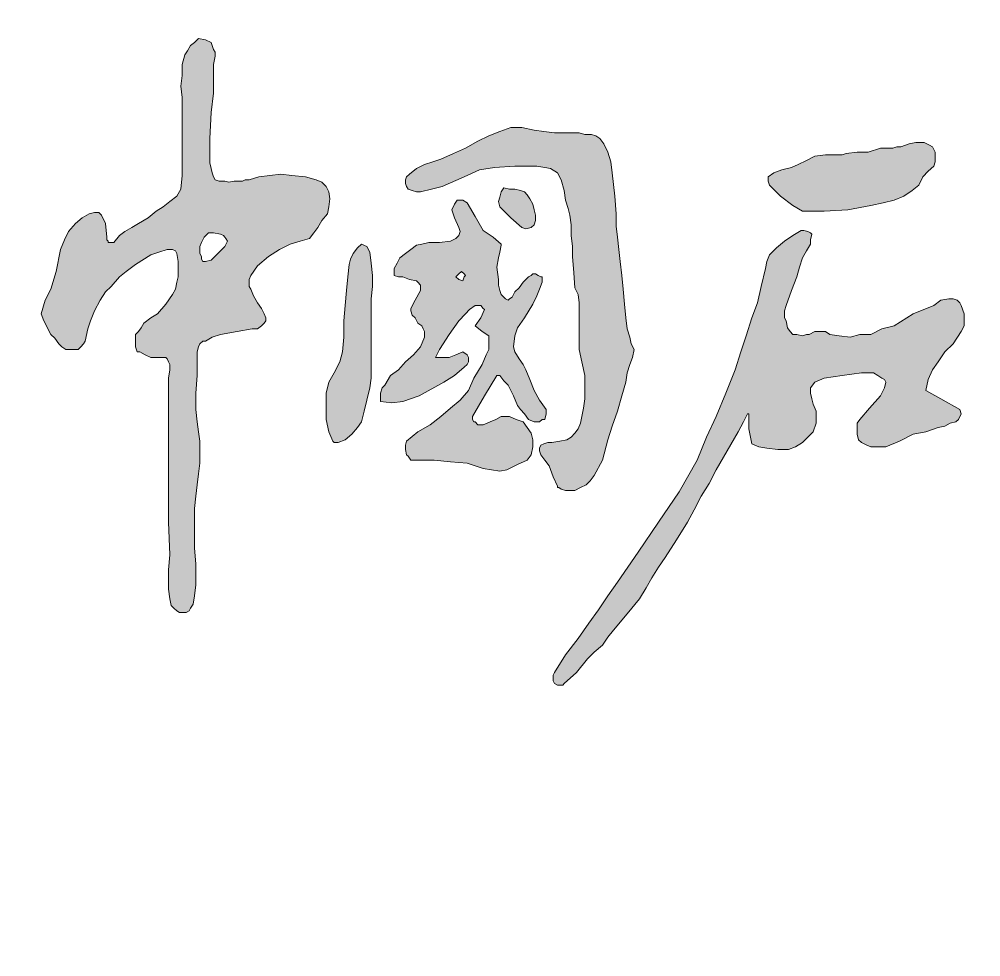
# Model space of a CAD drawing. Extents: x 24843 to 27502, y -10108 to -7552.
# Drawn here: x 27217.626 to 27221.696, y -10082.007 to -10078.041 of the extents above; entities that cross this region are included whole.
import ezdxf

# ---------------------------------------------------------------- set-up
doc = ezdxf.new("R2010")
doc.units = 0
doc.layers.get('0').update_dxf_attribs({"linetype": 'CONTINUOUS'})

msp = doc.modelspace()

# ---------------------------------------------------------------- hatches: boundary and pattern name
h = msp.add_hatch(color=1)
h.paths.add_polyline_path([(27222.5896, -10083.0488), (27222.9452, -10083.3167, 1.781679), (27212.6811, -10081.037), (27213.0095, -10080.6076, -1.737502)])
h.paths.add_polyline_path([(27213.4606, -10081.7282), (27213.2687, -10082.2809, 0.097177), (27214.8798, -10084.0211), (27214.8798, -10083.4626, -0.098964)])
h = msp.add_hatch(color=0)
h.paths.add_polyline_path([(27218.6518, -10079.264), (27218.6343, -10079.241), (27218.6178, -10079.2116), (27218.6059, -10079.1831), (27218.5994, -10079.1711), (27218.5994, -10079.1537), (27218.5994, -10079.1417), (27218.6059, -10079.1252), (27218.6343, -10079.0838), (27218.6812, -10079.0443), (27218.7272, -10079.0149), (27218.7731, -10078.9919), (27218.8145, -10078.98), (27218.8549, -10078.9689), (27218.8724, -10078.945), (27218.8899, -10078.9221), (27218.9064, -10078.8926), (27218.9303, -10078.8641), (27218.9358, -10078.8347), (27218.9413, -10078.8007), (27218.9358, -10078.7713), (27218.9248, -10078.7483), (27218.9064, -10078.7309), (27218.8834, -10078.7198), (27218.8375, -10078.707), (27218.7796, -10078.7015), (27218.7336, -10078.696), (27218.6867, -10078.7015), (27218.6399, -10078.707), (27218.5994, -10078.7198), (27218.582, -10078.7198), (27218.5709, -10078.7254), (27218.5535, -10078.7254), (27218.536, -10078.7254), (27218.513, -10078.7309), (27218.4956, -10078.7254), (27218.4717, -10078.7254), (27218.4551, -10078.7198), (27218.4487, -10078.707), (27218.4432, -10078.6904), (27218.4377, -10078.673), (27218.4321, -10078.6491), (27218.4321, -10078.6031), (27218.4321, -10078.5452), (27218.4377, -10078.4349), (27218.4487, -10078.354), (27218.4487, -10078.3136), (27218.4487, -10078.2667), (27218.4487, -10078.2327), (27218.4551, -10078.1978), (27218.4551, -10078.1803), (27218.4487, -10078.1693), (27218.4432, -10078.1518), (27218.4377, -10078.1399), (27218.4147, -10078.1279), (27218.3853, -10078.1224), (27218.3678, -10078.1399), (27218.3503, -10078.1518), (27218.3384, -10078.1748), (27218.3274, -10078.1914), (27218.3163, -10078.2327), (27218.3163, -10078.2796), (27218.3099, -10078.3246), (27218.3163, -10078.3715), (27218.3163, -10078.4414), (27218.3163, -10078.5103), (27218.3163, -10078.5801), (27218.3163, -10078.6436), (27218.3163, -10078.7015), (27218.3099, -10078.7594), (27218.2934, -10078.7888), (27218.2639, -10078.8118), (27218.2355, -10078.8347), (27218.206, -10078.8531), (27218.1711, -10078.8816), (27218.1307, -10078.9046), (27218.1022, -10078.9221), (27218.0728, -10078.9395), (27218.0498, -10078.9561), (27218.0259, -10078.9855), (27218.0149, -10078.9855), (27218.0029, -10078.9855), (27218.0029, -10078.98), (27217.9974, -10078.9744), (27217.9974, -10078.9625), (27217.9919, -10078.9046), (27217.9744, -10078.8697), (27217.9625, -10078.8586), (27217.945, -10078.8586), (27217.922, -10078.8641), (27217.8926, -10078.8816), (27217.8641, -10078.9046), (27217.8347, -10078.9395), (27217.8173, -10078.9744), (27217.8007, -10079.0149), (27217.7823, -10079.1077), (27217.7594, -10079.1831), (27217.7364, -10079.229), (27217.7189, -10079.2869), (27217.7309, -10079.3163), (27217.7594, -10079.3743), (27217.7768, -10079.3908), (27217.7943, -10079.4147), (27217.8062, -10079.4266), (27217.8237, -10079.4377), (27217.8402, -10079.4377), (27217.8641, -10079.4377), (27217.8752, -10079.4377), (27217.8871, -10079.4266), (27217.8981, -10079.4147), (27217.9046, -10079.4027), (27217.9165, -10079.3513), (27217.9276, -10079.3163), (27217.945, -10079.275), (27217.968, -10079.229), (27217.9919, -10079.1941), (27218.0149, -10079.1711), (27218.0498, -10079.1307), (27218.0783, -10079.1077), (27218.1187, -10079.0783), (27218.1831, -10079.0379), (27218.2171, -10079.0259), (27218.252, -10079.0149), (27218.2639, -10079.0149), (27218.275, -10079.0149), (27218.2869, -10079.0204), (27218.2934, -10079.0323), (27218.2989, -10079.0664), (27218.2989, -10079.0958), (27218.2989, -10079.1307), (27218.2934, -10079.1537), (27218.2869, -10079.1831), (27218.275, -10079.2061), (27218.2465, -10079.2465), (27218.2116, -10079.2869), (27218.1831, -10079.3044), (27218.1537, -10079.3274), (27218.1417, -10079.3458), (27218.1307, -10079.3623), (27218.1187, -10079.3743), (27218.1187, -10079.3908), (27218.1187, -10079.4147), (27218.1187, -10079.4266), (27218.1252, -10079.4487), (27218.1362, -10079.4487), (27218.1592, -10079.4606), (27218.1831, -10079.4726), (27218.2116, -10079.4726), (27218.2355, -10079.4726), (27218.2465, -10079.4726), (27218.252, -10079.4781), (27218.2575, -10079.4901), (27218.2639, -10079.5011), (27218.2639, -10079.5241), (27218.2575, -10079.559), (27218.2575, -10079.6114), (27218.2575, -10079.6583), (27218.2575, -10079.7217), (27218.2575, -10079.7621), (27218.2575, -10079.9064), (27218.2575, -10080.0342), (27218.2575, -10080.1684), (27218.2639, -10080.3071), (27218.2575, -10080.3706), (27218.2575, -10080.4514), (27218.2639, -10080.4928), (27218.2695, -10080.5213), (27218.2805, -10080.5323), (27218.2934, -10080.5443), (27218.3044, -10080.5507), (27218.3163, -10080.5507), (27218.3329, -10080.5507), (27218.3448, -10080.5443), (27218.3503, -10080.5323), (27218.3623, -10080.5149), (27218.3678, -10080.4809), (27218.3742, -10080.434), (27218.3742, -10080.3467), (27218.3678, -10080.2777), (27218.3678, -10080.2263), (27218.3678, -10080.1684), (27218.3678, -10080.1105), (27218.3742, -10080.0581), (27218.3798, -10080.0112), (27218.3853, -10079.9643), (27218.3908, -10079.9193), (27218.3908, -10079.8724), (27218.3908, -10079.8255), (27218.3853, -10079.786), (27218.3798, -10079.7447), (27218.3742, -10079.6923), (27218.3742, -10079.6233), (27218.3798, -10079.548), (27218.3798, -10079.4901), (27218.3798, -10079.4487), (27218.3853, -10079.4266), (27218.3908, -10079.4147), (27218.4027, -10079.4027), (27218.4147, -10079.4027), (27218.4432, -10079.3853), (27218.4781, -10079.3743), (27218.548, -10079.3623), (27218.6114, -10079.3513), (27218.6343, -10079.3513), (27218.6518, -10079.3384), (27218.6628, -10079.3274), (27218.6693, -10079.3163), (27218.6693, -10079.3044), (27218.6628, -10079.2869)])
h.paths.add_polyline_path([(27218.4147, -10079.0664), (27218.4027, -10079.0664), (27218.3972, -10079.0553), (27218.3972, -10079.0443), (27218.3908, -10079.0323), (27218.3908, -10079.0029), (27218.3972, -10078.9855), (27218.4082, -10078.9625), (27218.4266, -10078.945), (27218.4487, -10078.945), (27218.4781, -10078.9505), (27218.49, -10078.9561), (27218.4956, -10078.9625), (27218.5011, -10078.9689), (27218.5075, -10078.98), (27218.4956, -10079.0029), (27218.4662, -10079.0323), (27218.4377, -10079.0608)], flags=16)
h = msp.add_hatch(color=0)
h.paths.add_polyline_path([(27219.116, -10079.4027), (27219.116, -10079.3513), (27219.116, -10079.2869), (27219.116, -10079.2235), (27219.1215, -10079.1711), (27219.1215, -10079.1252), (27219.116, -10079.0728), (27219.1104, -10079.0259), (27219.0976, -10079.0029), (27219.0746, -10078.9919), (27219.0581, -10079.0084), (27219.0397, -10079.0323), (27219.0286, -10079.0553), (27219.0222, -10079.0783), (27219.0167, -10079.1307), (27219.0112, -10079.1886), (27219.0057, -10079.252), (27219.0002, -10079.3163), (27219.0002, -10079.3853), (27218.9937, -10079.4487), (27218.9827, -10079.4901), (27218.9588, -10079.5369), (27218.9358, -10079.5765), (27218.9248, -10079.6233), (27218.9248, -10079.6693), (27218.9248, -10079.7336), (27218.9358, -10079.786), (27218.9533, -10079.8255), (27218.9588, -10079.831), (27218.9763, -10079.831), (27219.0057, -10079.82), (27219.0342, -10079.797), (27219.0581, -10079.7676), (27219.0746, -10079.7447), (27219.0865, -10079.6987), (27219.0976, -10079.6518), (27219.1104, -10079.6004), (27219.116, -10079.559), (27219.116, -10079.513), (27219.116, -10079.4726)])
h.paths.add_polyline_path([(27219.7998, -10079.82), (27219.7933, -10079.7915), (27219.7759, -10079.7676), (27219.7584, -10079.7447), (27219.729, -10079.7336), (27219.7005, -10079.7217), (27219.6656, -10079.7217), (27219.6426, -10079.7336), (27219.6196, -10079.7447), (27219.5902, -10079.7566), (27219.5672, -10079.7566), (27219.5562, -10079.7447), (27219.5507, -10079.7447), (27219.5443, -10079.7336), (27219.5443, -10079.7217), (27219.5957, -10079.6344), (27219.6481, -10079.548), (27219.6546, -10079.548), (27219.6601, -10079.548), (27219.6775, -10079.5709), (27219.695, -10079.5884), (27219.718, -10079.6344), (27219.7354, -10079.6757), (27219.7474, -10079.6923), (27219.7649, -10079.7097), (27219.7814, -10079.7336), (27219.8053, -10079.7447), (27219.8163, -10079.7447), (27219.8283, -10079.7447), (27219.8393, -10079.7336), (27219.8512, -10079.7336), (27219.8568, -10079.7097), (27219.8568, -10079.6923), (27219.8283, -10079.6518), (27219.8053, -10079.6114), (27219.7869, -10079.5654), (27219.7704, -10079.5241), (27219.7584, -10079.5011), (27219.7419, -10079.4781), (27219.7235, -10079.4487), (27219.718, -10079.4266), (27219.7235, -10079.3798), (27219.7354, -10079.3458), (27219.7649, -10079.3044), (27219.7998, -10079.2465), (27219.8163, -10079.2116), (27219.8283, -10079.1831), (27219.8393, -10079.1537), (27219.8393, -10079.1307), (27219.8338, -10079.1307), (27219.8228, -10079.1252), (27219.8108, -10079.1187), (27219.7998, -10079.1187), (27219.7933, -10079.1252), (27219.7814, -10079.1307), (27219.7584, -10079.1537), (27219.7419, -10079.1766), (27219.7235, -10079.1941), (27219.7125, -10079.2171), (27219.7005, -10079.2235), (27219.695, -10079.229), (27219.684, -10079.2235), (27219.6775, -10079.2171), (27219.6656, -10079.2061), (27219.6601, -10079.1886), (27219.6546, -10079.1656), (27219.6546, -10079.1417), (27219.6481, -10079.0893), (27219.6546, -10079.0498), (27219.6601, -10079.0259), (27219.6656, -10078.9974), (27219.6656, -10078.9919), (27219.6316, -10078.9625), (27219.5902, -10078.934), (27219.5562, -10078.8752), (27219.5213, -10078.8173), (27219.5038, -10078.8062), (27219.4799, -10078.8062), (27219.4689, -10078.8237), (27219.4569, -10078.8467), (27219.4689, -10078.8816), (27219.4864, -10078.9221), (27219.4928, -10078.9395), (27219.4864, -10078.9561), (27219.4744, -10078.9689), (27219.4514, -10078.98), (27219.4046, -10078.9855), (27219.3595, -10078.9855), (27219.3301, -10078.9919), (27219.3071, -10078.9974), (27219.2832, -10079.0149), (27219.2603, -10079.0323), (27219.2373, -10079.0498), (27219.2253, -10079.0728), (27219.2134, -10079.0958), (27219.2134, -10079.1252), (27219.2318, -10079.1307), (27219.2492, -10079.1307), (27219.2777, -10079.1417), (27219.3071, -10079.1472), (27219.3126, -10079.1537), (27219.3237, -10079.1656), (27219.3237, -10079.1766), (27219.3237, -10079.1886), (27219.3016, -10079.229), (27219.2832, -10079.264), (27219.2832, -10079.275), (27219.2888, -10079.2934), (27219.3016, -10079.3044), (27219.3126, -10079.3274), (27219.3301, -10079.3384), (27219.3356, -10079.3513), (27219.3411, -10079.3623), (27219.3411, -10079.3853), (27219.3237, -10079.4266), (27219.2952, -10079.4606), (27219.2603, -10079.4901), (27219.2318, -10079.5241), (27219.1968, -10079.548), (27219.1739, -10079.5884), (27219.1619, -10079.6004), (27219.1555, -10079.6233), (27219.1555, -10079.6463), (27219.1555, -10079.6583), (27219.2024, -10079.6638), (27219.2492, -10079.6583), (27219.3182, -10079.6344), (27219.4229, -10079.5765), (27219.4689, -10079.548), (27219.5093, -10079.513), (27219.5213, -10079.5011), (27219.5268, -10079.4901), (27219.5268, -10079.4726), (27219.5213, -10079.4606), (27219.5038, -10079.4487), (27219.4744, -10079.4606), (27219.4459, -10079.4726), (27219.4229, -10079.4726), (27219.4046, -10079.4726), (27219.388, -10079.4726), (27219.4046, -10079.4377), (27219.4459, -10079.3743), (27219.4864, -10079.3163), (27219.5149, -10079.2869), (27219.5323, -10079.2695), (27219.5562, -10079.252), (27219.5672, -10079.252), (27219.5792, -10079.252), (27219.5902, -10079.264), (27219.5957, -10079.2695), (27219.5792, -10079.3044), (27219.5562, -10079.3384), (27219.5847, -10079.3623), (27219.6141, -10079.3798), (27219.6141, -10079.4027), (27219.6141, -10079.4377), (27219.6022, -10079.4606), (27219.5847, -10079.5011), (27219.5507, -10079.559), (27219.5268, -10079.6114), (27219.4928, -10079.6518), (27219.4514, -10079.6867), (27219.411, -10079.7217), (27219.365, -10079.7566), (27219.3126, -10079.786), (27219.2658, -10079.8255), (27219.2603, -10079.843), (27219.2603, -10079.8605), (27219.2658, -10079.8834), (27219.2722, -10079.8899), (27219.2832, -10079.9064), (27219.2952, -10079.9064), (27219.3356, -10079.9064), (27219.3825, -10079.9064), (27219.4514, -10079.9128), (27219.5213, -10079.9193), (27219.5902, -10079.9413), (27219.6601, -10079.9533), (27219.6895, -10079.9478), (27219.7354, -10079.9248), (27219.7759, -10079.9064), (27219.7933, -10079.8834), (27219.7998, -10079.8494)])
h.paths.add_polyline_path([(27219.5038, -10079.1472), (27219.4864, -10079.1417), (27219.4744, -10079.1307), (27219.4864, -10079.1187), (27219.4983, -10079.1077), (27219.5093, -10079.1187), (27219.5149, -10079.1252), (27219.5093, -10079.1307)], flags=16)
h.paths.add_polyline_path([(27220.1353, -10078.6904), (27220.1297, -10078.6436), (27220.1178, -10078.6031), (27220.1003, -10078.5682), (27220.0829, -10078.5452), (27220.0663, -10078.5342), (27220.0479, -10078.5287), (27220.0194, -10078.5287), (27219.9965, -10078.5222), (27219.9386, -10078.5222), (27219.8917, -10078.5222), (27219.8457, -10078.5158), (27219.8053, -10078.5103), (27219.7529, -10078.4993), (27219.706, -10078.4993), (27219.6601, -10078.5158), (27219.6141, -10078.5342), (27219.5672, -10078.5572), (27219.5149, -10078.5857), (27219.4634, -10078.6096), (27219.411, -10078.6325), (27219.3761, -10078.6436), (27219.3411, -10078.6555), (27219.3071, -10078.673), (27219.2777, -10078.696), (27219.2658, -10078.707), (27219.2603, -10078.7198), (27219.2603, -10078.7364), (27219.2658, -10078.7483), (27219.2722, -10078.7594), (27219.2888, -10078.7649), (27219.3071, -10078.7713), (27219.3237, -10078.7713), (27219.3706, -10078.7594), (27219.4165, -10078.7483), (27219.5093, -10078.707), (27219.5737, -10078.6785), (27219.6371, -10078.6675), (27219.7235, -10078.6619), (27219.7704, -10078.6619), (27219.8163, -10078.6619), (27219.8512, -10078.6675), (27219.8751, -10078.673), (27219.9036, -10078.6904), (27219.9202, -10078.7198), (27219.933, -10078.7649), (27219.9386, -10078.8062), (27219.9496, -10078.8412), (27219.956, -10078.8697), (27219.9615, -10078.911), (27219.9615, -10078.9561), (27219.9671, -10079.0029), (27219.9671, -10079.0443), (27219.9726, -10079.1132), (27219.9781, -10079.1766), (27219.991, -10079.2061), (27219.9965, -10079.241), (27219.9965, -10079.2695), (27219.9965, -10079.2934), (27219.9965, -10079.3623), (27219.9965, -10079.4377), (27220.0075, -10079.4901), (27220.0194, -10079.548), (27220.0194, -10079.5709), (27220.0194, -10079.6004), (27220.0194, -10079.6463), (27220.0139, -10079.6867), (27220.0075, -10079.7217), (27220.002, -10079.7502), (27219.991, -10079.7731), (27219.9781, -10079.7915), (27219.9615, -10079.809), (27219.9441, -10079.82), (27219.9147, -10079.8255), (27219.8807, -10079.831), (27219.8632, -10079.831), (27219.8457, -10079.8375), (27219.8338, -10079.843), (27219.8283, -10079.8549), (27219.8283, -10079.8669), (27219.8338, -10079.8834), (27219.8512, -10079.9064), (27219.8687, -10079.9303), (27219.8862, -10079.9772), (27219.9061, -10080.0222), (27219.9092, -10080.0222), (27219.9202, -10080.0287), (27219.9386, -10080.0342), (27219.9615, -10080.0342), (27219.9781, -10080.0342), (27220.002, -10080.0222), (27220.025, -10080.0112), (27220.0424, -10079.9937), (27220.0599, -10079.9708), (27220.0948, -10079.9064), (27220.1178, -10079.82), (27220.1353, -10079.7621), (27220.1582, -10079.6987), (27220.1766, -10079.6344), (27220.1932, -10079.5765), (27220.1987, -10079.5369), (27220.2106, -10079.5011), (27220.2216, -10079.4726), (27220.2281, -10079.4377), (27220.2161, -10079.4147), (27220.2106, -10079.3853), (27220.1987, -10079.3513), (27220.1932, -10079.3044), (27220.1876, -10079.2465), (27220.1821, -10079.1831), (27220.1766, -10079.1252), (27220.1693, -10079.0664), (27220.1637, -10079.0149), (27220.1582, -10078.9625), (27220.1527, -10078.9165), (27220.1527, -10078.8641), (27220.1472, -10078.7888)])
h.paths.add_polyline_path([(27219.7759, -10078.7833), (27219.7649, -10078.7713), (27219.7474, -10078.7649), (27219.7235, -10078.7594), (27219.7005, -10078.7594), (27219.6775, -10078.7539), (27219.6656, -10078.7713), (27219.6601, -10078.7943), (27219.6546, -10078.8118), (27219.6601, -10078.8347), (27219.706, -10078.8816), (27219.7529, -10078.9221), (27219.7704, -10078.9276), (27219.7933, -10078.9221), (27219.8053, -10078.911), (27219.8108, -10078.8926), (27219.8108, -10078.8697), (27219.8053, -10078.8467), (27219.7998, -10078.8237), (27219.7869, -10078.8007)], flags=17)
h = msp.add_hatch(color=0)
h.paths.add_polyline_path([(27221.4505, -10078.707), (27221.4735, -10078.684), (27221.4974, -10078.6619), (27221.5029, -10078.6436), (27221.5029, -10078.6206), (27221.5029, -10078.6031), (27221.4974, -10078.5921), (27221.4909, -10078.5801), (27221.479, -10078.5737), (27221.456, -10078.5627), (27221.4211, -10078.5627), (27221.3926, -10078.5682), (27221.3577, -10078.5801), (27221.3402, -10078.5801), (27221.3237, -10078.5857), (27221.2713, -10078.5857), (27221.2189, -10078.6031), (27221.172, -10078.6031), (27221.126, -10078.6096), (27221.1086, -10078.6151), (27221.0856, -10078.6151), (27221.0387, -10078.6151), (27220.9928, -10078.6206), (27220.9579, -10078.638), (27220.9229, -10078.6555), (27220.8944, -10078.6675), (27220.8531, -10078.6785), (27220.8191, -10078.6904), (27220.7952, -10078.707), (27220.7952, -10078.7254), (27220.8016, -10078.7428), (27220.8246, -10078.7649), (27220.8476, -10078.7888), (27220.8999, -10078.8292), (27220.9413, -10078.8531), (27220.9863, -10078.8531), (27221.0332, -10078.8531), (27221.1325, -10078.8467), (27221.2299, -10078.8292), (27221.2823, -10078.8173), (27221.3292, -10078.8062), (27221.3696, -10078.7888), (27221.4045, -10078.7649), (27221.4339, -10078.7428)])
h.paths.add_polyline_path([(27221.0332, -10079.559), (27221.1086, -10079.548), (27221.1904, -10079.5369), (27221.2419, -10079.5369), (27221.2593, -10079.548), (27221.2768, -10079.559), (27221.2878, -10079.5654), (27221.2942, -10079.5765), (27221.2878, -10079.6004), (27221.2713, -10079.6344), (27221.2244, -10079.6867), (27221.184, -10079.7336), (27221.172, -10079.7502), (27221.172, -10079.7731), (27221.172, -10079.797), (27221.1775, -10079.82), (27221.1904, -10079.831), (27221.2014, -10079.8375), (27221.2134, -10079.843), (27221.2299, -10079.8494), (27221.2593, -10079.8494), (27221.2942, -10079.8494), (27221.3521, -10079.8255), (27221.4101, -10079.797), (27221.4624, -10079.786), (27221.5148, -10079.7676), (27221.5433, -10079.7621), (27221.5663, -10079.7502), (27221.5893, -10079.7447), (27221.6012, -10079.7336), (27221.6123, -10079.7097), (27221.6067, -10079.6923), (27221.5259, -10079.6463), (27221.4624, -10079.6114), (27221.4735, -10079.5654), (27221.4909, -10079.5241), (27221.5148, -10079.4901), (27221.5433, -10079.4487), (27221.5782, -10079.4147), (27221.6123, -10079.3623), (27221.6251, -10079.3384), (27221.6251, -10079.3044), (27221.6251, -10079.2869), (27221.6123, -10079.252), (27221.6067, -10079.241), (27221.5957, -10079.229), (27221.5782, -10079.2235), (27221.5608, -10079.2235), (27221.5259, -10079.229), (27221.4974, -10079.252), (27221.4101, -10079.2869), (27221.3292, -10079.3384), (27221.2768, -10079.3513), (27221.2299, -10079.3743), (27221.184, -10079.3743), (27221.1435, -10079.3853), (27221.0966, -10079.3798), (27221.0571, -10079.3743), (27221.0387, -10079.3623), (27221.0158, -10079.3623), (27220.9928, -10079.3623), (27220.9698, -10079.3743), (27220.9579, -10079.3743), (27220.9413, -10079.3798), (27220.9174, -10079.3743), (27220.8999, -10079.3743), (27220.8889, -10079.3623), (27220.877, -10079.3458), (27220.8715, -10079.3163), (27220.865, -10079.3044), (27220.865, -10079.275), (27220.8715, -10079.252), (27220.8944, -10079.1886), (27220.9174, -10079.1307), (27220.9284, -10079.0893), (27220.9413, -10079.0498), (27220.9579, -10079.0204), (27220.9753, -10078.9919), (27220.9753, -10078.9744), (27220.9808, -10078.9505), (27220.9753, -10078.945), (27220.9634, -10078.9395), (27220.9468, -10078.934), (27220.9349, -10078.934), (27220.8999, -10078.9561), (27220.865, -10078.98), (27220.831, -10079.0084), (27220.8016, -10079.0379), (27220.7897, -10079.0664), (27220.7841, -10079.0958), (27220.7667, -10079.1711), (27220.7501, -10079.241), (27220.7262, -10079.3044), (27220.7033, -10079.3798), (27220.6803, -10079.4487), (27220.6564, -10079.5241), (27220.6169, -10079.6233), (27220.5755, -10079.7217), (27220.5351, -10079.809), (27220.4946, -10079.9064), (27220.4193, -10080.0406), (27220.3319, -10080.1684), (27220.2455, -10080.2952), (27220.1582, -10080.423), (27220.1178, -10080.4809), (27220.0773, -10080.5388), (27220.0369, -10080.5957), (27219.991, -10080.6601), (27219.9386, -10080.7299), (27219.8917, -10080.8053), (27219.8862, -10080.8163), (27219.8862, -10080.8283), (27219.8862, -10080.8393), (27219.8917, -10080.8513), (27219.9036, -10080.8577), (27219.9147, -10080.8577), (27219.9266, -10080.8577), (27219.933, -10080.8513), (27219.9845, -10080.8053), (27220.0305, -10080.7474), (27220.0599, -10080.718), (27220.0948, -10080.6895), (27220.1178, -10080.6546), (27220.1408, -10080.6252), (27220.1987, -10080.5562), (27220.2511, -10080.4928), (27220.2796, -10080.4459), (27220.3034, -10080.4046), (27220.3319, -10080.3595), (27220.3604, -10080.3182), (27220.4073, -10080.2428), (27220.4542, -10080.1684), (27220.4827, -10080.116), (27220.5121, -10080.0581), (27220.5461, -10080.0057), (27220.5755, -10079.9478), (27220.6224, -10079.8669), (27220.6683, -10079.786), (27220.6913, -10079.7447), (27220.7088, -10079.7097), (27220.7143, -10079.7097), (27220.7143, -10079.7731), (27220.7262, -10079.8375), (27220.7556, -10079.8494), (27220.7897, -10079.8549), (27220.8365, -10079.8605), (27220.8825, -10079.8605), (27220.9119, -10079.8494), (27220.9413, -10079.831), (27220.9634, -10079.809), (27220.9863, -10079.786), (27220.9992, -10079.7502), (27220.9992, -10079.7217), (27220.9992, -10079.6987), (27220.9863, -10079.6693), (27220.9808, -10079.6463), (27220.9753, -10079.6233), (27220.9753, -10079.6004), (27220.9928, -10079.5765)])

# ---------------------------------------------------------------- linework, layer by layer
at = {"color": 0, "lineweight": 0}
for points in [[(27218.3853, -10078.1224), (27218.4147, -10078.1279), (27218.4377, -10078.1399), (27218.4432, -10078.1518), (27218.4487, -10078.1693), (27218.4551, -10078.1803), (27218.4551, -10078.1978), (27218.4487, -10078.2327), (27218.4487, -10078.2667), (27218.4487, -10078.3136), (27218.4487, -10078.354), (27218.4377, -10078.4349), (27218.4321, -10078.5452), (27218.4321, -10078.6031), (27218.4321, -10078.6491), (27218.4377, -10078.673), (27218.4432, -10078.6904), (27218.4487, -10078.707), (27218.4551, -10078.7198), (27218.4717, -10078.7254), (27218.4956, -10078.7254), (27218.513, -10078.7309), (27218.536, -10078.7254), (27218.5535, -10078.7254), (27218.5709, -10078.7254), (27218.582, -10078.7198), (27218.5994, -10078.7198), (27218.6399, -10078.707), (27218.6867, -10078.7015), (27218.7336, -10078.696), (27218.7796, -10078.7015), (27218.8375, -10078.707), (27218.8834, -10078.7198), (27218.9064, -10078.7309), (27218.9248, -10078.7483), (27218.9358, -10078.7713), (27218.9413, -10078.8007), (27218.9358, -10078.8347), (27218.9303, -10078.8641), (27218.9064, -10078.8926), (27218.8899, -10078.9221), (27218.8724, -10078.945), (27218.8549, -10078.9689), (27218.8145, -10078.98), (27218.7731, -10078.9919), (27218.7272, -10079.0149), (27218.6812, -10079.0443), (27218.6343, -10079.0838), (27218.6059, -10079.1252), (27218.5994, -10079.1417), (27218.5994, -10079.1537), (27218.5994, -10079.1711), (27218.6059, -10079.1831), (27218.6178, -10079.2116), (27218.6343, -10079.241), (27218.6518, -10079.264), (27218.6628, -10079.2869), (27218.6693, -10079.3044), (27218.6693, -10079.3163), (27218.6628, -10079.3274), (27218.6518, -10079.3384), (27218.6343, -10079.3513), (27218.6114, -10079.3513), (27218.548, -10079.3623), (27218.4781, -10079.3743), (27218.4432, -10079.3853), (27218.4147, -10079.4027), (27218.4027, -10079.4027), (27218.3908, -10079.4147), (27218.3853, -10079.4266), (27218.3798, -10079.4487), (27218.3798, -10079.4901), (27218.3798, -10079.548), (27218.3742, -10079.6233), (27218.3742, -10079.6923), (27218.3798, -10079.7447), (27218.3853, -10079.786), (27218.3908, -10079.8255), (27218.3908, -10079.8724), (27218.3908, -10079.9193), (27218.3853, -10079.9643), (27218.3798, -10080.0112), (27218.3742, -10080.0581), (27218.3678, -10080.1105), (27218.3678, -10080.1684), (27218.3678, -10080.2263), (27218.3678, -10080.2777), (27218.3742, -10080.3467), (27218.3742, -10080.434), (27218.3678, -10080.4809), (27218.3623, -10080.5149), (27218.3503, -10080.5323), (27218.3448, -10080.5443), (27218.3329, -10080.5507), (27218.3163, -10080.5507), (27218.3044, -10080.5507), (27218.2934, -10080.5443), (27218.2805, -10080.5323), (27218.2695, -10080.5213), (27218.2639, -10080.4928), (27218.2575, -10080.4514), (27218.2575, -10080.3706), (27218.2639, -10080.3071), (27218.2575, -10080.1684), (27218.2575, -10080.0342), (27218.2575, -10079.9064), (27218.2575, -10079.7621), (27218.2575, -10079.7217), (27218.2575, -10079.6583), (27218.2575, -10079.6114), (27218.2575, -10079.559), (27218.2639, -10079.5241), (27218.2639, -10079.5011), (27218.2575, -10079.4901), (27218.252, -10079.4781), (27218.2465, -10079.4726), (27218.2355, -10079.4726), (27218.2116, -10079.4726), (27218.1831, -10079.4726), (27218.1592, -10079.4606), (27218.1362, -10079.4487), (27218.1252, -10079.4487), (27218.1187, -10079.4266), (27218.1187, -10079.4147), (27218.1187, -10079.3908), (27218.1187, -10079.3743), (27218.1307, -10079.3623), (27218.1417, -10079.3458), (27218.1537, -10079.3274), (27218.1831, -10079.3044), (27218.2116, -10079.2869), (27218.2465, -10079.2465), (27218.275, -10079.2061), (27218.2869, -10079.1831), (27218.2934, -10079.1537), (27218.2989, -10079.1307), (27218.2989, -10079.0958), (27218.2989, -10079.0664), (27218.2934, -10079.0323), (27218.2869, -10079.0204), (27218.275, -10079.0149), (27218.2639, -10079.0149), (27218.252, -10079.0149), (27218.2171, -10079.0259), (27218.1831, -10079.0379), (27218.1187, -10079.0783), (27218.0783, -10079.1077), (27218.0498, -10079.1307), (27218.0149, -10079.1711), (27217.9919, -10079.1941), (27217.968, -10079.229), (27217.945, -10079.275), (27217.9276, -10079.3163), (27217.9165, -10079.3513), (27217.9046, -10079.4027), (27217.8981, -10079.4147), (27217.8871, -10079.4266), (27217.8752, -10079.4377), (27217.8641, -10079.4377), (27217.8402, -10079.4377), (27217.8237, -10079.4377), (27217.8062, -10079.4266), (27217.7943, -10079.4147), (27217.7768, -10079.3908), (27217.7594, -10079.3743), (27217.7309, -10079.3163), (27217.7189, -10079.2869), (27217.7364, -10079.229), (27217.7594, -10079.1831), (27217.7823, -10079.1077), (27217.8007, -10079.0149), (27217.8173, -10078.9744), (27217.8347, -10078.9395), (27217.8641, -10078.9046), (27217.8926, -10078.8816), (27217.922, -10078.8641), (27217.945, -10078.8586), (27217.9625, -10078.8586), (27217.9744, -10078.8697), (27217.9919, -10078.9046), (27217.9974, -10078.9625), (27217.9974, -10078.9744), (27218.0029, -10078.98), (27218.0029, -10078.9855), (27218.0149, -10078.9855), (27218.0259, -10078.9855), (27218.0498, -10078.9561), (27218.0728, -10078.9395), (27218.1022, -10078.9221), (27218.1307, -10078.9046), (27218.1711, -10078.8816), (27218.206, -10078.8531), (27218.2355, -10078.8347), (27218.2639, -10078.8118), (27218.2934, -10078.7888), (27218.3099, -10078.7594), (27218.3163, -10078.7015), (27218.3163, -10078.6436), (27218.3163, -10078.5801), (27218.3163, -10078.5103), (27218.3163, -10078.4414), (27218.3163, -10078.3715), (27218.3099, -10078.3246), (27218.3163, -10078.2796), (27218.3163, -10078.2327), (27218.3274, -10078.1914), (27218.3384, -10078.1748), (27218.3503, -10078.1518), (27218.3678, -10078.1399), (27218.3853, -10078.1224)], [(27219.706, -10078.4993), (27219.7529, -10078.4993), (27219.8053, -10078.5103), (27219.8457, -10078.5158), (27219.8917, -10078.5222), (27219.9386, -10078.5222), (27219.9965, -10078.5222), (27220.0194, -10078.5287), (27220.0479, -10078.5287), (27220.0663, -10078.5342), (27220.0829, -10078.5452), (27220.1003, -10078.5682), (27220.1178, -10078.6031), (27220.1297, -10078.6436), (27220.1353, -10078.6904), (27220.1472, -10078.7888), (27220.1527, -10078.8641), (27220.1527, -10078.9165), (27220.1582, -10078.9625), (27220.1637, -10079.0149), (27220.1693, -10079.0664), (27220.1766, -10079.1252), (27220.1821, -10079.1831), (27220.1876, -10079.2465), (27220.1932, -10079.3044), (27220.1987, -10079.3513), (27220.2106, -10079.3853), (27220.2161, -10079.4147), (27220.2281, -10079.4377), (27220.2216, -10079.4726), (27220.2106, -10079.5011), (27220.1987, -10079.5369), (27220.1932, -10079.5765), (27220.1766, -10079.6344), (27220.1582, -10079.6987), (27220.1353, -10079.7621), (27220.1178, -10079.82), (27220.0948, -10079.9064), (27220.0599, -10079.9708), (27220.0424, -10079.9937), (27220.025, -10080.0112), (27220.002, -10080.0222), (27219.9781, -10080.0342), (27219.9615, -10080.0342), (27219.9386, -10080.0342), (27219.9202, -10080.0287), (27219.9092, -10080.0222), (27219.9036, -10080.0222), (27219.9036, -10080.0167), (27219.8862, -10079.9772), (27219.8687, -10079.9303), (27219.8512, -10079.9064), (27219.8338, -10079.8834), (27219.8283, -10079.8669), (27219.8283, -10079.8549), (27219.8338, -10079.843), (27219.8457, -10079.8375), (27219.8632, -10079.831), (27219.8807, -10079.831), (27219.9147, -10079.8255), (27219.9441, -10079.82), (27219.9615, -10079.809), (27219.9781, -10079.7915), (27219.991, -10079.7731), (27220.002, -10079.7502), (27220.0075, -10079.7217), (27220.0139, -10079.6867), (27220.0194, -10079.6463), (27220.0194, -10079.6004), (27220.0194, -10079.5709), (27220.0194, -10079.548), (27220.0075, -10079.4901), (27219.9965, -10079.4377), (27219.9965, -10079.3623), (27219.9965, -10079.2934), (27219.9965, -10079.2695), (27219.9965, -10079.241), (27219.991, -10079.2061), (27219.9781, -10079.1766), (27219.9726, -10079.1132), (27219.9671, -10079.0443), (27219.9671, -10079.0029), (27219.9615, -10078.9561), (27219.9615, -10078.911), (27219.956, -10078.8697), (27219.9496, -10078.8412), (27219.9386, -10078.8062), (27219.933, -10078.7649), (27219.9202, -10078.7198), (27219.9036, -10078.6904), (27219.8751, -10078.673), (27219.8512, -10078.6675), (27219.8163, -10078.6619), (27219.7704, -10078.6619), (27219.7235, -10078.6619), (27219.6371, -10078.6675), (27219.5737, -10078.6785), (27219.5093, -10078.707), (27219.4165, -10078.7483), (27219.3706, -10078.7594), (27219.3237, -10078.7713), (27219.3071, -10078.7713), (27219.2888, -10078.7649), (27219.2722, -10078.7594), (27219.2658, -10078.7483), (27219.2603, -10078.7364), (27219.2603, -10078.7198), (27219.2658, -10078.707), (27219.2777, -10078.696), (27219.3071, -10078.673), (27219.3411, -10078.6555), (27219.3761, -10078.6436), (27219.411, -10078.6325), (27219.4634, -10078.6096), (27219.5149, -10078.5857), (27219.5672, -10078.5572), (27219.6141, -10078.5342), (27219.6601, -10078.5158), (27219.706, -10078.4993)], [(27221.4211, -10078.5627), (27221.456, -10078.5627), (27221.479, -10078.5737), (27221.4909, -10078.5801), (27221.4974, -10078.5921), (27221.5029, -10078.6031), (27221.5029, -10078.6206), (27221.5029, -10078.6436), (27221.4974, -10078.6619), (27221.4735, -10078.684), (27221.4505, -10078.707), (27221.4339, -10078.7428), (27221.4045, -10078.7649), (27221.3696, -10078.7888), (27221.3292, -10078.8062), (27221.2823, -10078.8173), (27221.2299, -10078.8292), (27221.1325, -10078.8467), (27221.0332, -10078.8531), (27220.9863, -10078.8531), (27220.9413, -10078.8531), (27220.8999, -10078.8292), (27220.8476, -10078.7888), (27220.8246, -10078.7649), (27220.8016, -10078.7428), (27220.7952, -10078.7254), (27220.7952, -10078.707), (27220.8191, -10078.6904), (27220.8531, -10078.6785), (27220.8944, -10078.6675), (27220.9229, -10078.6555), (27220.9579, -10078.638), (27220.9928, -10078.6206), (27221.0387, -10078.6151), (27221.0856, -10078.6151), (27221.1086, -10078.6151), (27221.126, -10078.6096), (27221.172, -10078.6031), (27221.2189, -10078.6031), (27221.2713, -10078.5857), (27221.3237, -10078.5857), (27221.3402, -10078.5801), (27221.3577, -10078.5801), (27221.3926, -10078.5682), (27221.4211, -10078.5627)], [(27219.6775, -10078.7539), (27219.7005, -10078.7594), (27219.7235, -10078.7594), (27219.7474, -10078.7649), (27219.7649, -10078.7713), (27219.7759, -10078.7833), (27219.7869, -10078.8007), (27219.7998, -10078.8237), (27219.8053, -10078.8467), (27219.8108, -10078.8697), (27219.8108, -10078.8926), (27219.8053, -10078.911), (27219.7933, -10078.9221), (27219.7704, -10078.9276), (27219.7529, -10078.9221), (27219.706, -10078.8816), (27219.6601, -10078.8347), (27219.6546, -10078.8118), (27219.6601, -10078.7943), (27219.6656, -10078.7713), (27219.6775, -10078.7539)], [(27219.4799, -10078.8062), (27219.5038, -10078.8062), (27219.5213, -10078.8173), (27219.5562, -10078.8752), (27219.5902, -10078.934), (27219.6316, -10078.9625), (27219.6656, -10078.9919), (27219.6656, -10078.9974), (27219.6601, -10079.0259), (27219.6546, -10079.0498), (27219.6481, -10079.0893), (27219.6546, -10079.1417), (27219.6546, -10079.1656), (27219.6601, -10079.1886), (27219.6656, -10079.2061), (27219.6775, -10079.2171), (27219.684, -10079.2235), (27219.695, -10079.229), (27219.7005, -10079.2235), (27219.7125, -10079.2171), (27219.7235, -10079.1941), (27219.7419, -10079.1766), (27219.7584, -10079.1537), (27219.7814, -10079.1307), (27219.7933, -10079.1252), (27219.7998, -10079.1187), (27219.8108, -10079.1187), (27219.8228, -10079.1252), (27219.8338, -10079.1307), (27219.8393, -10079.1307), (27219.8393, -10079.1537), (27219.8283, -10079.1831), (27219.8163, -10079.2116), (27219.7998, -10079.2465), (27219.7649, -10079.3044), (27219.7354, -10079.3458), (27219.7235, -10079.3798), (27219.718, -10079.4266), (27219.7235, -10079.4487), (27219.7419, -10079.4781), (27219.7584, -10079.5011), (27219.7704, -10079.5241), (27219.7869, -10079.5654), (27219.8053, -10079.6114), (27219.8283, -10079.6518), (27219.8568, -10079.6923), (27219.8568, -10079.7097), (27219.8512, -10079.7336), (27219.8393, -10079.7336), (27219.8283, -10079.7447), (27219.8163, -10079.7447), (27219.8053, -10079.7447), (27219.7814, -10079.7336), (27219.7649, -10079.7097), (27219.7474, -10079.6923), (27219.7354, -10079.6757), (27219.718, -10079.6344), (27219.695, -10079.5884), (27219.6775, -10079.5709), (27219.6601, -10079.548), (27219.6546, -10079.548), (27219.6481, -10079.548), (27219.5957, -10079.6344), (27219.5443, -10079.7217), (27219.5443, -10079.7336), (27219.5507, -10079.7447), (27219.5562, -10079.7447), (27219.5672, -10079.7566), (27219.5902, -10079.7566), (27219.6196, -10079.7447), (27219.6426, -10079.7336), (27219.6656, -10079.7217), (27219.7005, -10079.7217), (27219.729, -10079.7336), (27219.7584, -10079.7447), (27219.7759, -10079.7676), (27219.7933, -10079.7915), (27219.7998, -10079.82), (27219.7998, -10079.8494), (27219.7933, -10079.8834), (27219.7759, -10079.9064), (27219.7354, -10079.9248), (27219.6895, -10079.9478), (27219.6601, -10079.9533), (27219.5902, -10079.9413), (27219.5213, -10079.9193), (27219.4514, -10079.9128), (27219.3825, -10079.9064), (27219.3356, -10079.9064), (27219.2952, -10079.9064), (27219.2832, -10079.9064), (27219.2722, -10079.8899), (27219.2658, -10079.8834), (27219.2603, -10079.8605), (27219.2603, -10079.843), (27219.2658, -10079.8255), (27219.3126, -10079.786), (27219.365, -10079.7566), (27219.411, -10079.7217), (27219.4514, -10079.6867), (27219.4928, -10079.6518), (27219.5268, -10079.6114), (27219.5507, -10079.559), (27219.5847, -10079.5011), (27219.6022, -10079.4606), (27219.6141, -10079.4377), (27219.6141, -10079.4027), (27219.6141, -10079.3798), (27219.5847, -10079.3623), (27219.5562, -10079.3384), (27219.5792, -10079.3044), (27219.5957, -10079.2695), (27219.5902, -10079.264), (27219.5792, -10079.252), (27219.5672, -10079.252), (27219.5562, -10079.252), (27219.5323, -10079.2695), (27219.5149, -10079.2869), (27219.4864, -10079.3163), (27219.4459, -10079.3743), (27219.4046, -10079.4377), (27219.388, -10079.4726), (27219.4046, -10079.4726), (27219.4229, -10079.4726), (27219.4459, -10079.4726), (27219.4744, -10079.4606), (27219.5038, -10079.4487), (27219.5213, -10079.4606), (27219.5268, -10079.4726), (27219.5268, -10079.4901), (27219.5213, -10079.5011), (27219.5093, -10079.513), (27219.4689, -10079.548), (27219.4229, -10079.5765), (27219.3182, -10079.6344), (27219.2492, -10079.6583), (27219.2024, -10079.6638), (27219.1555, -10079.6583), (27219.1555, -10079.6463), (27219.1555, -10079.6233), (27219.1619, -10079.6004), (27219.1739, -10079.5884), (27219.1968, -10079.548), (27219.2318, -10079.5241), (27219.2603, -10079.4901), (27219.2952, -10079.4606), (27219.3237, -10079.4266), (27219.3411, -10079.3853), (27219.3411, -10079.3623), (27219.3356, -10079.3513), (27219.3301, -10079.3384), (27219.3126, -10079.3274), (27219.3016, -10079.3044), (27219.2888, -10079.2934), (27219.2832, -10079.275), (27219.2832, -10079.264), (27219.3016, -10079.229), (27219.3237, -10079.1886), (27219.3237, -10079.1766), (27219.3237, -10079.1656), (27219.3126, -10079.1537), (27219.3071, -10079.1472), (27219.2777, -10079.1417), (27219.2492, -10079.1307), (27219.2318, -10079.1307), (27219.2134, -10079.1252), (27219.2134, -10079.0958), (27219.2253, -10079.0728), (27219.2373, -10079.0498), (27219.2603, -10079.0323), (27219.2832, -10079.0149), (27219.3071, -10078.9974), (27219.3301, -10078.9919), (27219.3595, -10078.9855), (27219.4046, -10078.9855), (27219.4514, -10078.98), (27219.4744, -10078.9689), (27219.4864, -10078.9561), (27219.4928, -10078.9395), (27219.4864, -10078.9221), (27219.4689, -10078.8816), (27219.4569, -10078.8467), (27219.4689, -10078.8237), (27219.4799, -10078.8062)], [(27218.4266, -10078.945), (27218.4082, -10078.9625), (27218.3972, -10078.9855), (27218.3908, -10079.0029), (27218.3908, -10079.0323), (27218.3972, -10079.0443), (27218.3972, -10079.0553), (27218.4027, -10079.0664), (27218.4147, -10079.0664), (27218.4377, -10079.0608), (27218.4662, -10079.0323), (27218.4956, -10079.0029), (27218.5075, -10078.98), (27218.5011, -10078.9689), (27218.4956, -10078.9625), (27218.49, -10078.9561), (27218.4781, -10078.9505), (27218.4487, -10078.945), (27218.4266, -10078.945)], [(27220.9349, -10078.934), (27220.9468, -10078.934), (27220.9634, -10078.9395), (27220.9753, -10078.945), (27220.9808, -10078.9505), (27220.9753, -10078.9744), (27220.9753, -10078.9919), (27220.9579, -10079.0204), (27220.9413, -10079.0498), (27220.9284, -10079.0893), (27220.9174, -10079.1307), (27220.8944, -10079.1886), (27220.8715, -10079.252), (27220.865, -10079.275), (27220.865, -10079.3044), (27220.8715, -10079.3163), (27220.877, -10079.3458), (27220.8889, -10079.3623), (27220.8999, -10079.3743), (27220.9174, -10079.3743), (27220.9413, -10079.3798), (27220.9579, -10079.3743), (27220.9698, -10079.3743), (27220.9928, -10079.3623), (27221.0158, -10079.3623), (27221.0387, -10079.3623), (27221.0571, -10079.3743), (27221.0966, -10079.3798), (27221.1435, -10079.3853), (27221.184, -10079.3743), (27221.2299, -10079.3743), (27221.2768, -10079.3513), (27221.3292, -10079.3384), (27221.4101, -10079.2869), (27221.4974, -10079.252), (27221.5259, -10079.229), (27221.5608, -10079.2235), (27221.5782, -10079.2235), (27221.5957, -10079.229), (27221.6067, -10079.241), (27221.6123, -10079.252), (27221.6251, -10079.2869), (27221.6251, -10079.3044), (27221.6251, -10079.3384), (27221.6123, -10079.3623), (27221.5782, -10079.4147), (27221.5433, -10079.4487), (27221.5148, -10079.4901), (27221.4909, -10079.5241), (27221.4735, -10079.5654), (27221.4624, -10079.6114), (27221.5259, -10079.6463), (27221.6067, -10079.6923), (27221.6123, -10079.7097), (27221.6012, -10079.7336), (27221.5893, -10079.7447), (27221.5663, -10079.7502), (27221.5433, -10079.7621), (27221.5148, -10079.7676), (27221.4624, -10079.786), (27221.4101, -10079.797), (27221.3521, -10079.8255), (27221.2942, -10079.8494), (27221.2593, -10079.8494), (27221.2299, -10079.8494), (27221.2134, -10079.843), (27221.2014, -10079.8375), (27221.1904, -10079.831), (27221.1775, -10079.82), (27221.172, -10079.797), (27221.172, -10079.7731), (27221.172, -10079.7502), (27221.184, -10079.7336), (27221.2244, -10079.6867), (27221.2713, -10079.6344), (27221.2878, -10079.6004), (27221.2942, -10079.5765), (27221.2878, -10079.5654), (27221.2768, -10079.559), (27221.2593, -10079.548), (27221.2419, -10079.5369), (27221.1904, -10079.5369), (27221.1086, -10079.548), (27221.0332, -10079.559), (27220.9928, -10079.5765), (27220.9753, -10079.6004), (27220.9753, -10079.6233), (27220.9808, -10079.6463), (27220.9863, -10079.6693), (27220.9992, -10079.6987), (27220.9992, -10079.7217), (27220.9992, -10079.7502), (27220.9863, -10079.786), (27220.9634, -10079.809), (27220.9413, -10079.831), (27220.9119, -10079.8494), (27220.8825, -10079.8605), (27220.8365, -10079.8605), (27220.7897, -10079.8549), (27220.7556, -10079.8494), (27220.7262, -10079.8375), (27220.7143, -10079.7731), (27220.7143, -10079.7097), (27220.7088, -10079.7097), (27220.6913, -10079.7447), (27220.6683, -10079.786), (27220.6224, -10079.8669), (27220.5755, -10079.9478), (27220.5461, -10080.0057), (27220.5121, -10080.0581), (27220.4827, -10080.116), (27220.4542, -10080.1684), (27220.4073, -10080.2428), (27220.3604, -10080.3182), (27220.3319, -10080.3595), (27220.3034, -10080.4046), (27220.2796, -10080.4459), (27220.2511, -10080.4928), (27220.1987, -10080.5562), (27220.1408, -10080.6252), (27220.1178, -10080.6546), (27220.0948, -10080.6895), (27220.0599, -10080.718), (27220.0305, -10080.7474), (27219.9845, -10080.8053), (27219.933, -10080.8513), (27219.9266, -10080.8577), (27219.9147, -10080.8577), (27219.9036, -10080.8577), (27219.8917, -10080.8513), (27219.8862, -10080.8393), (27219.8862, -10080.8283), (27219.8862, -10080.8163), (27219.8917, -10080.8053), (27219.9386, -10080.7299), (27219.991, -10080.6601), (27220.0369, -10080.5957), (27220.0773, -10080.5388), (27220.1178, -10080.4809), (27220.1582, -10080.423), (27220.2455, -10080.2952), (27220.3319, -10080.1684), (27220.4193, -10080.0406), (27220.4946, -10079.9064), (27220.5351, -10079.809), (27220.5755, -10079.7217), (27220.6169, -10079.6233), (27220.6564, -10079.5241), (27220.6803, -10079.4487), (27220.7033, -10079.3798), (27220.7262, -10079.3044), (27220.7501, -10079.241), (27220.7667, -10079.1711), (27220.7841, -10079.0958), (27220.7897, -10079.0664), (27220.8016, -10079.0379), (27220.831, -10079.0084), (27220.865, -10078.98), (27220.8999, -10078.9561), (27220.9349, -10078.934)], [(27219.0746, -10078.9919), (27219.0976, -10079.0029), (27219.1104, -10079.0259), (27219.116, -10079.0728), (27219.1215, -10079.1252), (27219.1215, -10079.1711), (27219.116, -10079.2235), (27219.116, -10079.2869), (27219.116, -10079.3513), (27219.116, -10079.4027), (27219.116, -10079.4726), (27219.116, -10079.513), (27219.116, -10079.559), (27219.1104, -10079.6004), (27219.0976, -10079.6518), (27219.0865, -10079.6987), (27219.0746, -10079.7447), (27219.0581, -10079.7676), (27219.0342, -10079.797), (27219.0057, -10079.82), (27218.9763, -10079.831), (27218.9588, -10079.831), (27218.9533, -10079.8255), (27218.9358, -10079.786), (27218.9248, -10079.7336), (27218.9248, -10079.6693), (27218.9248, -10079.6233), (27218.9358, -10079.5765), (27218.9588, -10079.5369), (27218.9827, -10079.4901), (27218.9937, -10079.4487), (27219.0002, -10079.3853), (27219.0002, -10079.3163), (27219.0057, -10079.252), (27219.0112, -10079.1886), (27219.0167, -10079.1307), (27219.0222, -10079.0783), (27219.0286, -10079.0553), (27219.0397, -10079.0323), (27219.0581, -10079.0084), (27219.0746, -10078.9919)], [(27219.4983, -10079.1077), (27219.4864, -10079.1187), (27219.4744, -10079.1307), (27219.4864, -10079.1417), (27219.5038, -10079.1472), (27219.5093, -10079.1307), (27219.5149, -10079.1252), (27219.5093, -10079.1187), (27219.4983, -10079.1077)]]:
    msp.add_lwpolyline(points, close=True, dxfattribs=at)
at = {"color": 1}
for radius, start, end in [(6.1585, 316.08612, 198.86966), (5.7168, 315.548, 195.8597)]:
    msp.add_arc((27218.5087, -10079.0453), radius, start, end, dxfattribs=at)

doc.saveas('drawing.dxf')
